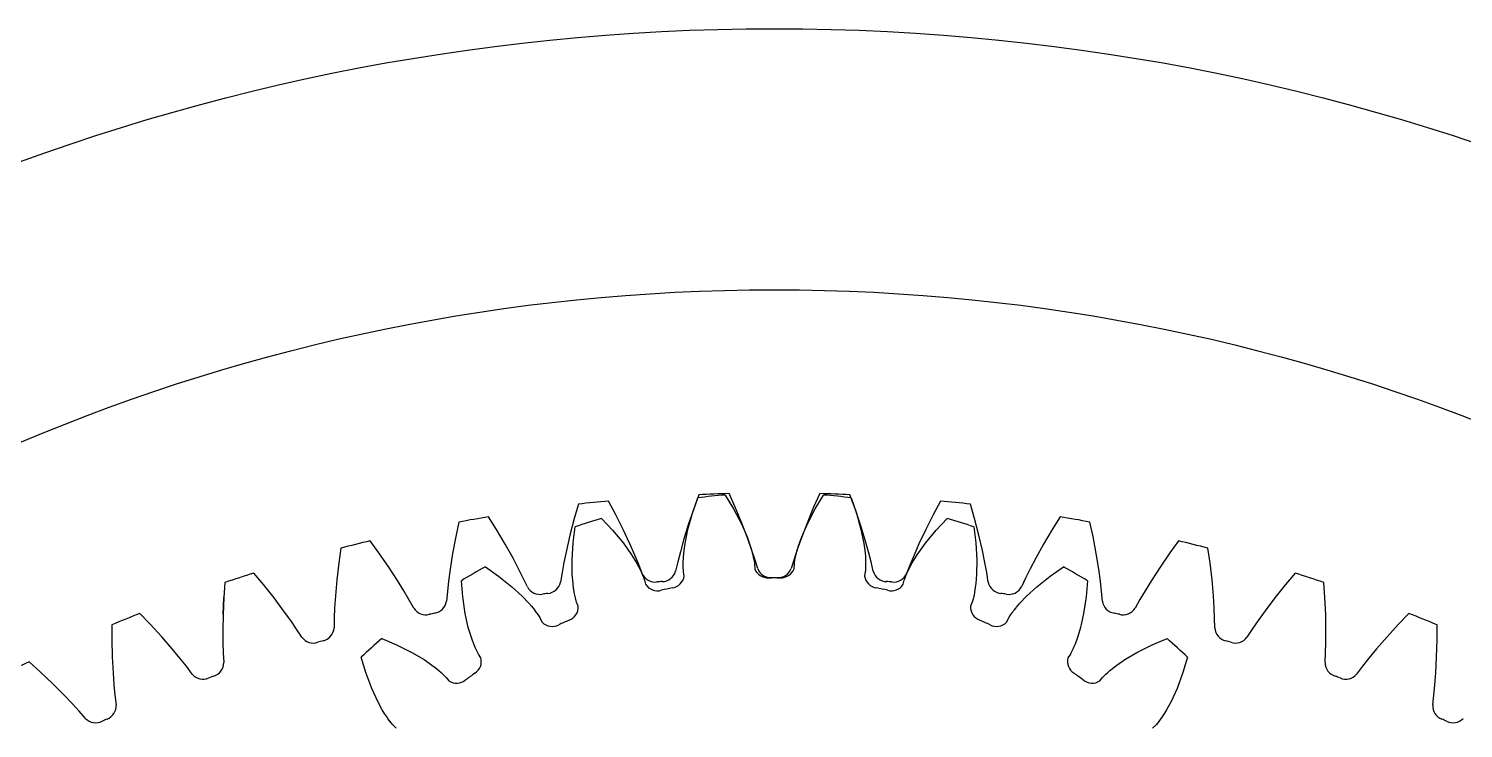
# Model space of a CAD drawing. Extents: x -3282 to 4846, y -1718 to 1845.
# Drawn here: x 2513.8 to 2628.1, y 608.4 to 664.2 of the extents above; entities that cross this region are included whole.
import ezdxf

# ---------------------------------------------------------------- set-up
doc = ezdxf.new("R2010")
doc.units = 0
doc.layers.get('0').update_dxf_attribs({"linetype": 'CONTINUOUS'})

msp = doc.modelspace()

# ---------------------------------------------------------------- linework, layer by layer
at = {"color": 1}
for p, q in [((2566.683895, 625.586921), (2567.106268, 626.798503)), ((2567.201142, 627.055379), (2566.793988, 625.939404)), ((2569.304062, 627.029499), (2569.969106, 625.93221)), ((2570.093997, 626.054643), (2569.609989, 627.139497)), ((2576.833048, 627.139497), (2576.34904, 626.054643)), ((2576.473931, 625.93221), (2577.138976, 627.0295)), ((2579.649049, 625.939404), (2579.241895, 627.055378)), ((2579.336769, 626.798501), (2579.759142, 625.586921)), ((2557.598566, 626.299577), (2557.270251, 625.157919)), ((2560.554182, 625.503074), (2559.995678, 626.551523)), ((2561.165561, 624.283099), (2560.554182, 625.503074)), ((2566.321941, 624.280185), (2566.683895, 625.586921)), ((2566.793988, 625.939404), (2566.358357, 624.646243)), ((2569.969106, 625.93221), (2570.594837, 624.729284)), ((2570.618785, 624.794992), (2570.093997, 626.054643)), ((2576.34904, 626.054643), (2575.824263, 624.795021)), ((2575.8482, 624.729284), (2576.473931, 625.93221)), ((2580.08469, 624.646214), (2579.649049, 625.939404)), ((2579.759142, 625.586921), (2580.121096, 624.280185)), ((2585.888855, 625.503074), (2585.277489, 624.283127)), ((2586.447359, 626.551523), (2585.888855, 625.503074)), ((2589.172786, 625.157919), (2588.844471, 626.299577)), ((2548.072104, 624.875774), (2547.824226, 623.713996)), ((2551.076081, 624.287386), (2550.445801, 625.294321)), ((2557.270251, 625.157919), (2556.925887, 623.837521)), ((2557.179585, 623.213714), (2557.340826, 624.486636)), ((2559.442566, 625.169531), (2560.321217, 624.234491)), ((2566.358357, 624.646243), (2565.986379, 623.433012)), ((2570.594837, 624.729284), (2571.042534, 623.691325)), ((2571.074475, 623.610695), (2570.618785, 624.794992)), ((2575.824263, 624.795021), (2575.368561, 623.610692)), ((2575.400503, 623.691325), (2575.8482, 624.729284)), ((2580.456657, 623.433015), (2580.08469, 624.646214)), ((2586.12182, 624.234491), (2587.000472, 625.169532)), ((2589.102211, 624.486634), (2589.263452, 623.213714)), ((2589.517158, 623.837491), (2589.172786, 625.157919)), ((2595.997236, 625.294321), (2595.366956, 624.287386)), ((2598.618811, 623.713996), (2598.370933, 624.875774)), ((2541.705871, 622.413499), (2541.006886, 623.374016)), ((2547.824226, 623.713996), (2547.572807, 622.372792)), ((2551.771072, 623.11303), (2551.076081, 624.287386)), ((2556.925887, 623.837521), (2556.639446, 622.601296)), ((2557.097226, 621.860279), (2557.179585, 623.213714)), ((2560.321217, 624.234491), (2561.183376, 623.187949)), ((2561.702753, 623.133475), (2561.165561, 624.283099)), ((2561.183376, 623.187949), (2561.837094, 622.265753)), ((2565.986379, 623.433012), (2565.725993, 622.501314)), ((2565.999946, 622.417816), (2566.099831, 623.171826)), ((2566.099831, 623.171826), (2566.321941, 624.280185)), ((2571.042534, 623.691325), (2571.297003, 622.974562)), ((2571.39922, 622.699428), (2571.074475, 623.610695)), ((2575.368561, 623.610692), (2575.043817, 622.699427)), ((2575.146033, 622.974559), (2575.400503, 623.691325)), ((2580.121096, 624.280185), (2580.343206, 623.171826)), ((2580.343206, 623.171826), (2580.443091, 622.417819)), ((2580.717044, 622.501314), (2580.456657, 623.433015)), ((2584.605944, 622.265753), (2585.259661, 623.187949)), ((2585.277489, 624.283127), (2584.740283, 623.133472)), ((2585.259661, 623.187949), (2586.12182, 624.234491)), ((2589.263452, 623.213714), (2589.345811, 621.860279)), ((2589.80359, 622.6013), (2589.517158, 623.837491)), ((2595.366956, 624.287386), (2594.67198, 623.113057)), ((2598.870235, 622.372761), (2598.618811, 623.713996)), ((2605.436151, 623.374016), (2604.737166, 622.413499)), ((2538.668167, 622.790908), (2538.501935, 621.614668)), ((2542.481088, 621.290484), (2541.705871, 622.413499)), ((2547.572807, 622.372792), (2547.373299, 621.119598)), ((2552.387149, 622.003678), (2551.771072, 623.11303)), ((2556.639446, 622.601296), (2556.444686, 621.653704)), ((2562.090274, 622.24708), (2561.702753, 623.133475)), ((2561.837094, 622.265753), (2562.235026, 621.61756)), ((2562.404296, 621.484637), (2562.090273, 622.247082)), ((2565.725993, 622.501316), (2565.521139, 621.702589)), ((2565.962816, 621.942641), (2565.967226, 622.017113)), ((2565.967226, 622.017113), (2565.999946, 622.41782)), ((2571.297003, 622.974561), (2571.39007, 622.667902)), ((2571.39007, 622.667902), (2571.488059, 622.301099)), ((2571.659292, 621.916937), (2571.399219, 622.69943)), ((2571.488059, 622.301099), (2571.490271, 622.292067)), ((2571.490271, 622.292067), (2571.541036, 622.071053)), ((2571.541036, 622.071053), (2571.556175, 621.998627)), ((2575.043818, 622.69943), (2574.783746, 621.916938)), ((2574.859911, 621.858458), (2574.902002, 622.071057)), ((2574.902002, 622.071057), (2574.924473, 622.172457)), ((2574.924473, 622.172457), (2574.952766, 622.292065)), ((2574.952766, 622.292065), (2575.010921, 622.517487)), ((2575.010921, 622.517487), (2575.030717, 622.589416)), ((2575.030717, 622.589416), (2575.146034, 622.974563)), ((2580.443091, 622.417818), (2580.470366, 622.09851)), ((2580.470366, 622.09851), (2580.489951, 621.71935)), ((2580.921899, 621.702588), (2580.717044, 622.501316)), ((2584.352764, 622.247082), (2584.038742, 621.484638)), ((2584.20801, 621.617558), (2584.605944, 622.265753)), ((2584.740283, 623.133472), (2584.352763, 622.24708)), ((2589.998351, 621.653705), (2589.80359, 622.6013)), ((2594.67198, 623.113057), (2594.055886, 622.003675)), ((2599.069737, 621.119601), (2598.870235, 622.372761)), ((2604.737166, 622.413499), (2603.961967, 621.29051)), ((2607.941102, 621.614668), (2607.77487, 622.790908)), ((2538.501935, 621.614668), (2538.344686, 620.259193)), ((2543.173048, 620.22681), (2542.481088, 621.290484)), ((2547.373299, 621.119598), (2547.245114, 620.160729)), ((2550.183277, 621.299888), (2551.237133, 620.567963)), ((2552.835558, 621.146475), (2552.387149, 622.003678)), ((2553.202, 620.407794), (2552.835557, 621.146477)), ((2556.444686, 621.653707), (2556.296047, 620.842635)), ((2557.110411, 620.729961), (2557.097226, 621.860279)), ((2562.235026, 621.61756), (2562.389817, 621.336951)), ((2562.389817, 621.336951), (2562.561927, 620.998537)), ((2562.683535, 620.765271), (2562.404296, 621.484637)), ((2562.561927, 620.998537), (2562.565969, 620.990162)), ((2562.565969, 620.990162), (2562.661576, 620.784532)), ((2565.521139, 621.702589), (2565.344735, 620.951365)), ((2565.949096, 621.483321), (2565.949993, 621.587176)), ((2565.952126, 621.266616), (2565.949096, 621.483321)), ((2565.949993, 621.587176), (2565.9528, 621.710053)), ((2565.952454, 621.256315), (2565.952126, 621.266616)), ((2565.965267, 621.023749), (2565.952454, 621.256315)), ((2565.9528, 621.710053), (2565.962816, 621.942641)), ((2565.976341, 620.910842), (2565.965267, 621.023749)), ((2566.033746, 620.566964), (2565.976341, 620.910842)), ((2571.556175, 621.998627), (2571.599831, 621.761054)), ((2571.599831, 621.761054), (2571.62442, 621.589028)), ((2571.62442, 621.589028), (2571.633411, 621.505417)), ((2571.63341, 621.505424), (2571.648756, 621.157125)), ((2571.88767, 621.179845), (2571.659292, 621.916937)), ((2574.783746, 621.916938), (2574.555369, 621.17985)), ((2574.794282, 621.157125), (2574.809627, 621.505424)), ((2574.809627, 621.505424), (2574.822269, 621.618167)), ((2574.822269, 621.618167), (2574.858089, 621.848314)), ((2574.858089, 621.848314), (2574.859911, 621.858458)), ((2580.466696, 620.910842), (2580.409291, 620.566964)), ((2580.475285, 620.994488), (2580.466695, 620.910835)), ((2580.486999, 621.167867), (2580.475285, 620.994488)), ((2580.493691, 621.409325), (2580.486999, 621.167867)), ((2580.489951, 621.71935), (2580.490237, 621.710055)), ((2580.490237, 621.710055), (2580.493941, 621.483316)), ((2580.493941, 621.483316), (2580.493691, 621.409325)), ((2581.098304, 620.95136), (2580.921899, 621.702588)), ((2584.038742, 621.484638), (2583.759505, 620.765276)), ((2583.781463, 620.784536), (2583.824525, 620.879048)), ((2583.824525, 620.879048), (2583.877068, 620.99016)), ((2583.877068, 620.99016), (2583.98082, 621.198565)), ((2583.98082, 621.198565), (2584.015139, 621.264806)), ((2584.015139, 621.264806), (2584.208012, 621.617561)), ((2589.345811, 621.860279), (2589.332626, 620.729961)), ((2590.14699, 620.842634), (2589.998351, 621.653707)), ((2593.60748, 621.146477), (2593.241037, 620.407795)), ((2594.055886, 622.003675), (2593.607479, 621.146475)), ((2595.205905, 620.567963), (2596.259761, 621.299889)), ((2599.197923, 620.160729), (2599.069737, 621.119601)), ((2603.961967, 621.29051), (2603.269987, 620.226808)), ((2608.098354, 620.259163), (2607.941102, 621.614668)), ((2529.432571, 620.055134), (2529.348794, 618.870164)), ((2532.489202, 619.890545), (2531.724917, 620.799963)), ((2533.340868, 618.824342), (2532.489202, 619.890545)), ((2538.344686, 620.259193), (2538.233082, 618.995135)), ((2543.68016, 619.402974), (2543.173048, 620.22681)), ((2547.245114, 620.160731), (2547.153415, 619.341266)), ((2548.376385, 618.91631), (2548.269447, 620.194939)), ((2551.237133, 620.567963), (2552.29804, 619.723543)), ((2552.29804, 619.723543), (2553.129208, 618.957415)), ((2553.53074, 619.709659), (2553.202, 620.407794)), ((2556.296047, 620.842635), (2556.172476, 620.080936)), ((2557.169475, 619.97166), (2557.110411, 620.729961)), ((2557.220781, 619.572911), (2557.169475, 619.971664)), ((2562.661576, 620.784532), (2562.691442, 620.716837)), ((2562.691442, 620.716837), (2562.783539, 620.493531)), ((2562.783539, 620.493531), (2562.843357, 620.330377)), ((2562.843357, 620.330377), (2562.869535, 620.250463)), ((2562.869533, 620.25047), (2562.956958, 619.912972)), ((2583.486079, 619.912972), (2583.573505, 620.25047)), ((2583.573505, 620.25047), (2583.609311, 620.35812)), ((2583.609311, 620.35812), (2583.692199, 620.575791)), ((2583.692199, 620.575791), (2583.69609, 620.585334)), ((2583.69609, 620.585334), (2583.781463, 620.784536)), ((2589.273562, 619.971663), (2589.233853, 619.653662)), ((2589.332626, 620.729961), (2589.273562, 619.971663)), ((2590.270563, 620.080931), (2590.14699, 620.842634)), ((2593.241037, 620.407795), (2592.9123, 619.709664)), ((2593.31383, 618.957415), (2594.144998, 619.723543)), ((2594.144998, 619.723543), (2595.205905, 620.567963)), ((2598.17359, 620.194938), (2598.066652, 618.91631)), ((2599.289622, 619.341265), (2599.197923, 620.160731)), ((2603.269987, 620.226808), (2602.762877, 619.402974)), ((2608.209955, 618.995139), (2608.098354, 620.259163)), ((2613.953835, 619.890545), (2613.102188, 618.824366)), ((2614.71812, 620.799963), (2613.953835, 619.890545)), ((2617.094243, 618.870164), (2617.010467, 620.055134)), ((2529.348794, 618.870164), (2529.286481, 617.507022)), ((2529.286481, 617.507022), (2529.348794, 618.870164)), ((2534.105341, 617.811528), (2533.340868, 618.824342)), ((2538.233082, 618.995135), (2538.172097, 618.02966)), ((2544.097238, 618.691655), (2543.680159, 619.402976)), ((2544.473876, 618.018152), (2544.097238, 618.691655)), ((2547.153415, 619.341266), (2547.083278, 618.572803)), ((2548.57722, 617.575327), (2548.376385, 618.91631)), ((2553.129208, 618.957415), (2553.653211, 618.406121)), ((2557.231952, 619.499149), (2557.220781, 619.572911)), ((2557.270513, 619.269562), (2557.231952, 619.499149)), ((2557.293314, 619.148787), (2557.270513, 619.269562)), ((2557.31403, 619.047014), (2557.293314, 619.148787)), ((2557.362049, 618.835675), (2557.31403, 619.047014)), ((2557.364511, 618.825667), (2557.362049, 618.835675)), ((2557.425397, 618.600847), (2557.364511, 618.825667)), ((2557.459704, 618.49271), (2557.425397, 618.600847)), ((2589.056631, 618.739897), (2589.009125, 618.572742)), ((2589.113379, 618.974687), (2589.056631, 618.739897)), ((2589.129006, 619.047009), (2589.113379, 618.974687)), ((2589.172525, 619.269564), (2589.129006, 619.047009)), ((2589.174178, 619.278715), (2589.172525, 619.269564)), ((2589.233853, 619.653662), (2589.174178, 619.278715)), ((2592.789824, 618.406119), (2593.31383, 618.957415)), ((2598.066652, 618.91631), (2597.865817, 617.575327)), ((2599.35976, 618.572798), (2599.289622, 619.341265)), ((2602.3458, 618.691656), (2601.969164, 618.018157)), ((2602.762878, 619.402976), (2602.3458, 618.691656)), ((2608.27094, 618.02966), (2608.209955, 618.995139)), ((2613.102188, 618.824366), (2612.337694, 617.811525)), ((2617.156557, 617.506991), (2617.094243, 618.870164)), ((2523.470976, 616.730814), (2522.645115, 617.584703)), ((2529.286481, 617.507022), (2529.263326, 616.238258)), ((2534.668685, 617.025073), (2534.105341, 617.811528)), ((2538.172097, 618.029662), (2538.137784, 617.205797)), ((2548.825123, 616.472451), (2548.57722, 617.575327)), ((2553.653211, 618.406121), (2553.862961, 618.163827)), ((2553.862961, 618.163827), (2554.101671, 617.868592)), ((2554.101671, 617.868592), (2554.107365, 617.86124)), ((2554.107365, 617.86124), (2554.243636, 617.679981)), ((2554.243636, 617.679981), (2554.286924, 617.619975)), ((2554.286924, 617.619975), (2554.423436, 617.420698)), ((2557.587352, 618.168281), (2557.459704, 618.49271)), ((2588.983333, 618.49271), (2588.855686, 618.168281)), ((2589.009125, 618.572742), (2588.983331, 618.492703)), ((2591.942357, 617.298679), (2592.06869, 617.494361)), ((2592.06869, 617.494361), (2592.07448, 617.502887)), ((2592.07448, 617.502887), (2592.199404, 617.679985)), ((2592.199404, 617.679985), (2592.261175, 617.763479)), ((2592.261175, 617.763479), (2592.335671, 617.861238)), ((2592.335671, 617.861238), (2592.480486, 618.043518)), ((2592.480486, 618.043518), (2592.527827, 618.101176)), ((2592.527827, 618.101176), (2592.789827, 618.406122)), ((2597.865817, 617.575327), (2597.617914, 616.472451)), ((2608.305254, 617.205796), (2608.27094, 618.029662)), ((2612.337694, 617.811525), (2611.774352, 617.025073)), ((2617.179712, 616.238262), (2617.156557, 617.506991)), ((2623.797922, 617.584703), (2622.972061, 616.730814)), ((2520.41031, 616.681783), (2520.409396, 615.493855)), ((2524.394942, 615.726617), (2523.470976, 616.730814)), ((2535.134366, 616.34458), (2534.668684, 617.025075)), ((2535.557068, 615.698991), (2535.134366, 616.34458)), ((2538.137784, 617.205797), (2538.121423, 616.434313)), ((2549.040557, 615.743001), (2548.825123, 616.472451)), ((2554.423436, 617.420698), (2554.515869, 617.273545)), ((2554.515869, 617.273545), (2554.55809, 617.20082)), ((2554.558086, 617.200826), (2554.713771, 616.888881)), ((2591.729266, 616.888881), (2591.884951, 617.200826)), ((2591.884951, 617.200826), (2591.942357, 617.298679)), ((2597.617914, 616.472451), (2597.402481, 615.743004)), ((2608.321615, 616.434308), (2608.305254, 617.205796)), ((2611.308672, 616.344581), (2610.885973, 615.698995)), ((2611.774353, 617.025075), (2611.308672, 616.344581)), ((2622.972061, 616.730814), (2622.048116, 615.72664)), ((2626.033641, 615.493855), (2626.032728, 616.681783)), ((2520.409396, 615.493855), (2520.442323, 614.129687)), ((2525.228203, 614.769597), (2524.394942, 615.726617)), ((2529.263326, 616.238258), (2529.269837, 615.27088)), ((2529.269837, 615.270883), (2529.293077, 614.446631)), ((2541.930869, 615.589692), (2543.113871, 615.09287)), ((2549.173646, 615.363633), (2549.040555, 615.743005)), ((2549.199909, 615.293805), (2549.173646, 615.363633)), ((2549.28536, 615.077252), (2549.199909, 615.293805)), ((2597.297524, 615.440207), (2597.161197, 615.085861)), ((2597.402481, 615.743003), (2597.297524, 615.440207)), ((2603.329166, 615.09287), (2604.512169, 615.589692)), ((2617.14996, 614.44663), (2617.173201, 615.270883)), ((2617.173201, 615.270881), (2617.179712, 616.238262)), ((2622.048116, 615.72664), (2621.214832, 614.769595)), ((2626.000713, 614.129656), (2626.033641, 615.493855)), ((2520.442323, 614.129687), (2520.507729, 612.862398)), ((2525.845036, 614.024355), (2525.228203, 614.769597)), ((2526.357051, 613.378004), (2525.845034, 614.024357)), ((2529.293077, 614.446631), (2529.330572, 613.675885)), ((2540.659036, 612.882526), (2540.288593, 614.110981)), ((2543.113871, 615.09287), (2544.32716, 614.487477)), ((2544.32716, 614.487477), (2545.299452, 613.9109)), ((2549.332775, 614.963857), (2549.28536, 615.077252)), ((2549.374197, 614.868615), (2549.332775, 614.963857)), ((2549.465107, 614.671878), (2549.374197, 614.868615)), ((2549.469595, 614.662601), (2549.465107, 614.671878)), ((2549.575894, 614.455353), (2549.469595, 614.662601)), ((2549.631934, 614.356711), (2549.575894, 614.455353)), ((2549.824245, 614.065912), (2549.631934, 614.356711)), ((2596.811103, 614.356711), (2596.618792, 614.065912)), ((2596.852971, 614.429632), (2596.811099, 614.356705)), ((2596.934192, 614.583257), (2596.852971, 614.429632)), ((2597.038515, 614.801118), (2596.934192, 614.583257)), ((2597.068838, 614.868611), (2597.038515, 614.801118)), ((2597.157677, 615.077254), (2597.068838, 614.868611)), ((2597.161197, 615.085861), (2597.157677, 615.077254)), ((2601.143585, 613.9109), (2602.115877, 614.487477)), ((2602.115877, 614.487477), (2603.329166, 615.09287)), ((2606.154444, 614.11098), (2605.784001, 612.882526)), ((2617.112466, 613.67588), (2617.14996, 614.44663)), ((2620.598003, 614.024357), (2620.085987, 613.378005)), ((2621.214832, 614.769595), (2620.598001, 614.024355)), ((2625.935309, 612.862402), (2626.000713, 614.129656)), ((2514.69513, 612.9497), (2513.811717, 613.7439)), ((2515.686894, 612.012402), (2514.69513, 612.9497)), ((2520.507729, 612.862398), (2520.581705, 611.897831)), ((2526.823757, 612.763474), (2526.357051, 613.378004)), ((2541.134289, 611.612603), (2540.659036, 612.882526)), ((2545.299452, 613.9109), (2545.926625, 613.4806)), ((2545.926625, 613.4806), (2546.182167, 613.28721)), ((2546.182167, 613.28721), (2546.477043, 613.048058)), ((2546.477043, 613.048058), (2546.484142, 613.04205)), ((2546.484142, 613.04205), (2546.65512, 612.893085)), ((2546.65512, 612.893085), (2546.709939, 612.84339)), ((2599.628905, 612.745832), (2599.78792, 612.893088)), ((2599.78792, 612.893088), (2599.8657, 612.961914)), ((2599.8657, 612.961914), (2599.958894, 613.042049)), ((2599.958894, 613.042049), (2600.138442, 613.190237)), ((2600.138442, 613.190237), (2600.196736, 613.236792)), ((2600.196736, 613.236792), (2600.516414, 613.480601)), ((2600.51641, 613.480599), (2601.143585, 613.9109)), ((2605.784001, 612.882526), (2605.308748, 611.612603)), ((2620.085987, 613.378005), (2619.619284, 612.763478)), ((2625.861333, 611.897831), (2625.935309, 612.862402)), ((2516.584884, 611.115839), (2515.686894, 612.012402)), ((2520.581704, 611.897834), (2520.662385, 611.077211)), ((2546.709939, 612.84339), (2546.8849, 612.676849)), ((2546.8849, 612.676849), (2547.005907, 612.55213)), ((2547.005907, 612.55213), (2547.062326, 612.489773)), ((2547.062321, 612.489778), (2547.279461, 612.217018)), ((2599.163576, 612.217018), (2599.380716, 612.489778)), ((2599.380716, 612.489778), (2599.457212, 612.573558)), ((2599.457212, 612.573558), (2599.621469, 612.738696)), ((2599.621469, 612.738696), (2599.628905, 612.745832)), ((2625.780652, 611.07721), (2625.861333, 611.897834)), ((2517.2522, 610.41544), (2516.584884, 611.115839)), ((2520.662385, 611.077211), (2520.753553, 610.310958)), ((2541.606075, 610.585369), (2541.134289, 611.612603)), ((2541.968462, 609.916651), (2541.606075, 610.585369)), ((2604.836962, 610.585369), (2604.474577, 609.916653)), ((2605.308748, 611.612603), (2604.836962, 610.585369)), ((2625.689484, 610.310952), (2625.780652, 611.07721)), ((2517.808055, 609.80638), (2517.252198, 610.415442)), ((2518.316491, 609.225903), (2517.808055, 609.80638)), ((2542.177518, 609.573244), (2541.96846, 609.916655)), ((2542.217725, 609.510402), (2542.177518, 609.573244)), ((2542.346333, 609.316348), (2542.217725, 609.510402)), ((2604.308958, 609.642296), (2604.101938, 609.324037)), ((2604.474576, 609.916653), (2604.308958, 609.642296)), ((2542.416287, 609.215288), (2542.346333, 609.316348)), ((2542.476607, 609.13074), (2542.416287, 609.215288)), ((2542.606434, 608.957203), (2542.476607, 609.13074)), ((2542.612753, 608.949062), (2542.606434, 608.957203)), ((2542.759818, 608.768444), (2542.612753, 608.949062)), ((2542.835142, 608.683609), (2542.759818, 608.768444)), ((2543.083711, 608.439148), (2542.835142, 608.683609)), ((2603.607895, 608.683609), (2603.359326, 608.439148)), ((2603.664009, 608.746232), (2603.60789, 608.683604)), ((2603.775396, 608.879613), (2603.664009, 608.746232)), ((2603.922735, 609.071023), (2603.775396, 608.879613)), ((2603.966428, 609.130736), (2603.922735, 609.071023)), ((2604.096705, 609.316349), (2603.966428, 609.130736)), ((2604.101938, 609.324037), (2604.096705, 609.316349))]:
    msp.add_line(p, q, dxfattribs=at)
for radius in [175, 154.196077]:
    msp.add_circle((2573.221519, 489.186583), radius, dxfattribs=at)
for centre, radius, start, end in [((2573.221202, 579.189599), 48, 94.680946, 97.319054), ((2573.221512, 489.186762), 138, 91.499628, 92.500372), ((2573.221525, 489.186762), 138, 87.499628, 88.500372), ((2573.221836, 579.189599), 48, 82.680946, 85.319054), ((2573.2215, 489.186762), 138, 95.499628, 96.500372), ((2573.221537, 489.186762), 138, 83.499628, 84.500372), ((2573.221487, 489.18676), 138, 99.499628, 100.500372), ((2573.220581, 579.189467), 48, 106.680946, 109.319054), ((2573.222456, 579.189467), 48, 70.680946, 73.319054), ((2573.22155, 489.18676), 138, 79.499628, 80.500372), ((2573.221475, 489.186757), 138, 103.499628, 104.500372), ((2573.221562, 489.186757), 138, 75.499628, 76.500372), ((2573.220002, 579.189209), 48, 118.680946, 121.319054), ((2564.261853, 621.256312), 1.125, 270.738787, 344.272366), ((2572.700335, 621.556882), 1.125, 200.814253, 273.619877), ((2572.94664, 621.559591), 1.125, 199.727913, 273.2612), ((2573.496397, 621.559591), 1.125, 266.738787, 340.272366), ((2573.742702, 621.556882), 1.125, 266.380123, 339.185747), ((2582.181184, 621.256312), 1.125, 195.727913, 269.2612), ((2573.223035, 579.189209), 48, 58.680946, 61.319054), ((2573.221463, 489.186754), 138, 107.499628, 108.500372), ((2555.07096, 620.309602), 1.125, 274.738787, 348.272366), ((2563.713436, 621.217963), 1.125, 203.727913, 277.2612), ((2563.902444, 620.522629), 1.125, 212.814253, 285.619877), ((2573.221519, 489.186583), 131.25, 93.907943, 94.092057), ((2564.922032, 620.739349), 1.125, 278.380123, 351.185747), ((2573.221519, 579.186583), 41.25, 89.374728, 90.625272), ((2573.221519, 489.186583), 131.25, 89.907943, 90.092057), ((2581.521005, 620.739349), 1.125, 188.814253, 261.619877), ((2573.221519, 489.186583), 131.25, 85.907943, 86.092057), ((2582.540593, 620.522629), 1.125, 254.380123, 327.185747), ((2582.729602, 621.217963), 1.125, 262.738787, 336.272366), ((2591.372077, 620.309602), 1.125, 191.727913, 265.2612), ((2573.221574, 489.186754), 138, 71.499628, 72.500372), ((2554.526553, 620.233091), 1.125, 207.727913, 281.2612), ((2573.221519, 489.186583), 131.25, 97.907943, 98.092057), ((2573.221519, 579.186583), 41.25, 101.374728, 102.625272), ((2573.221519, 579.186583), 41.25, 77.374728, 78.625272), ((2573.221519, 489.186583), 131.25, 81.907943, 82.092057), ((2591.916484, 620.233091), 1.125, 258.738787, 332.272366), ((2573.221451, 489.186749), 138, 111.499628, 112.500372), ((2545.430751, 618.609773), 1.125, 211.727913, 285.2612), ((2573.221519, 489.186583), 131.25, 101.907943, 102.092057), ((2545.968494, 618.724074), 1.125, 278.738787, 352.272366), ((2556.46409, 618.105761), 1.125, 290.380123, 3.185747), ((2589.978947, 618.105761), 1.125, 176.814253, 249.619877), ((2600.474543, 618.724074), 1.125, 187.727913, 261.2612), ((2573.221519, 489.186583), 131.25, 77.907943, 78.092057), ((2601.012286, 618.609773), 1.125, 254.738787, 328.272366), ((2573.221586, 489.186749), 138, 67.499628, 68.500372), ((2536.998803, 616.507452), 1.125, 282.738787, 356.272366), ((2555.511841, 617.681793), 1.125, 224.814253, 297.619877), ((2573.221519, 579.186583), 41.25, 113.374728, 114.625272), ((2573.221519, 579.186583), 41.25, 65.374728, 66.625272), ((2590.931197, 617.681793), 1.125, 242.380123, 315.185747), ((2609.444235, 616.507452), 1.125, 183.727913, 257.2612), ((2536.470342, 616.355919), 1.125, 215.727913, 289.2612), ((2573.221519, 489.186583), 131.25, 105.907943, 106.092057), ((2573.219489, 579.188837), 48, 130.680946, 133.319054), ((2573.223548, 579.188837), 48, 46.680946, 49.319054), ((2573.221519, 489.186583), 131.25, 73.907943, 74.092057), ((2609.972695, 616.355919), 1.125, 250.738787, 324.272366), ((2548.738528, 613.771219), 1.125, 302.380123, 15.185747), ((2597.704509, 613.771219), 1.125, 164.814253, 237.619877), ((2573.22144, 489.186744), 138, 115.499628, 116.500372), ((2528.205585, 613.670536), 1.125, 286.738787, 0.272366), ((2618.237453, 613.670536), 1.125, 179.727913, 253.2612), ((2527.688982, 613.482508), 1.125, 219.727913, 293.2612), ((2573.221519, 489.186583), 131.25, 109.907943, 110.092057), ((2547.895235, 613.158531), 1.125, 236.814253, 309.619877), ((2573.221519, 579.186583), 41.25, 125.374728, 126.625272), ((2573.221519, 579.186583), 41.25, 53.374728, 54.625272), ((2598.547802, 613.158531), 1.125, 230.380123, 303.185747), ((2573.221519, 489.186583), 131.25, 69.907943, 70.092057), ((2618.754055, 613.482508), 1.125, 246.738787, 320.272366), ((2519.631679, 610.227147), 1.125, 290.738787, 4.272366), ((2626.811358, 610.227147), 1.125, 175.727913, 249.2612), ((2519.129452, 610.00354), 1.125, 223.727913, 297.2612), ((2573.221519, 489.186583), 131.25, 113.907943, 114.092057), ((2573.221519, 489.186583), 131.25, 65.907943, 66.092057), ((2627.313586, 610.00354), 1.125, 242.738787, 316.272366)]:
    msp.add_arc(centre, radius, start, end, dxfattribs=at)

doc.saveas('drawing.dxf')
